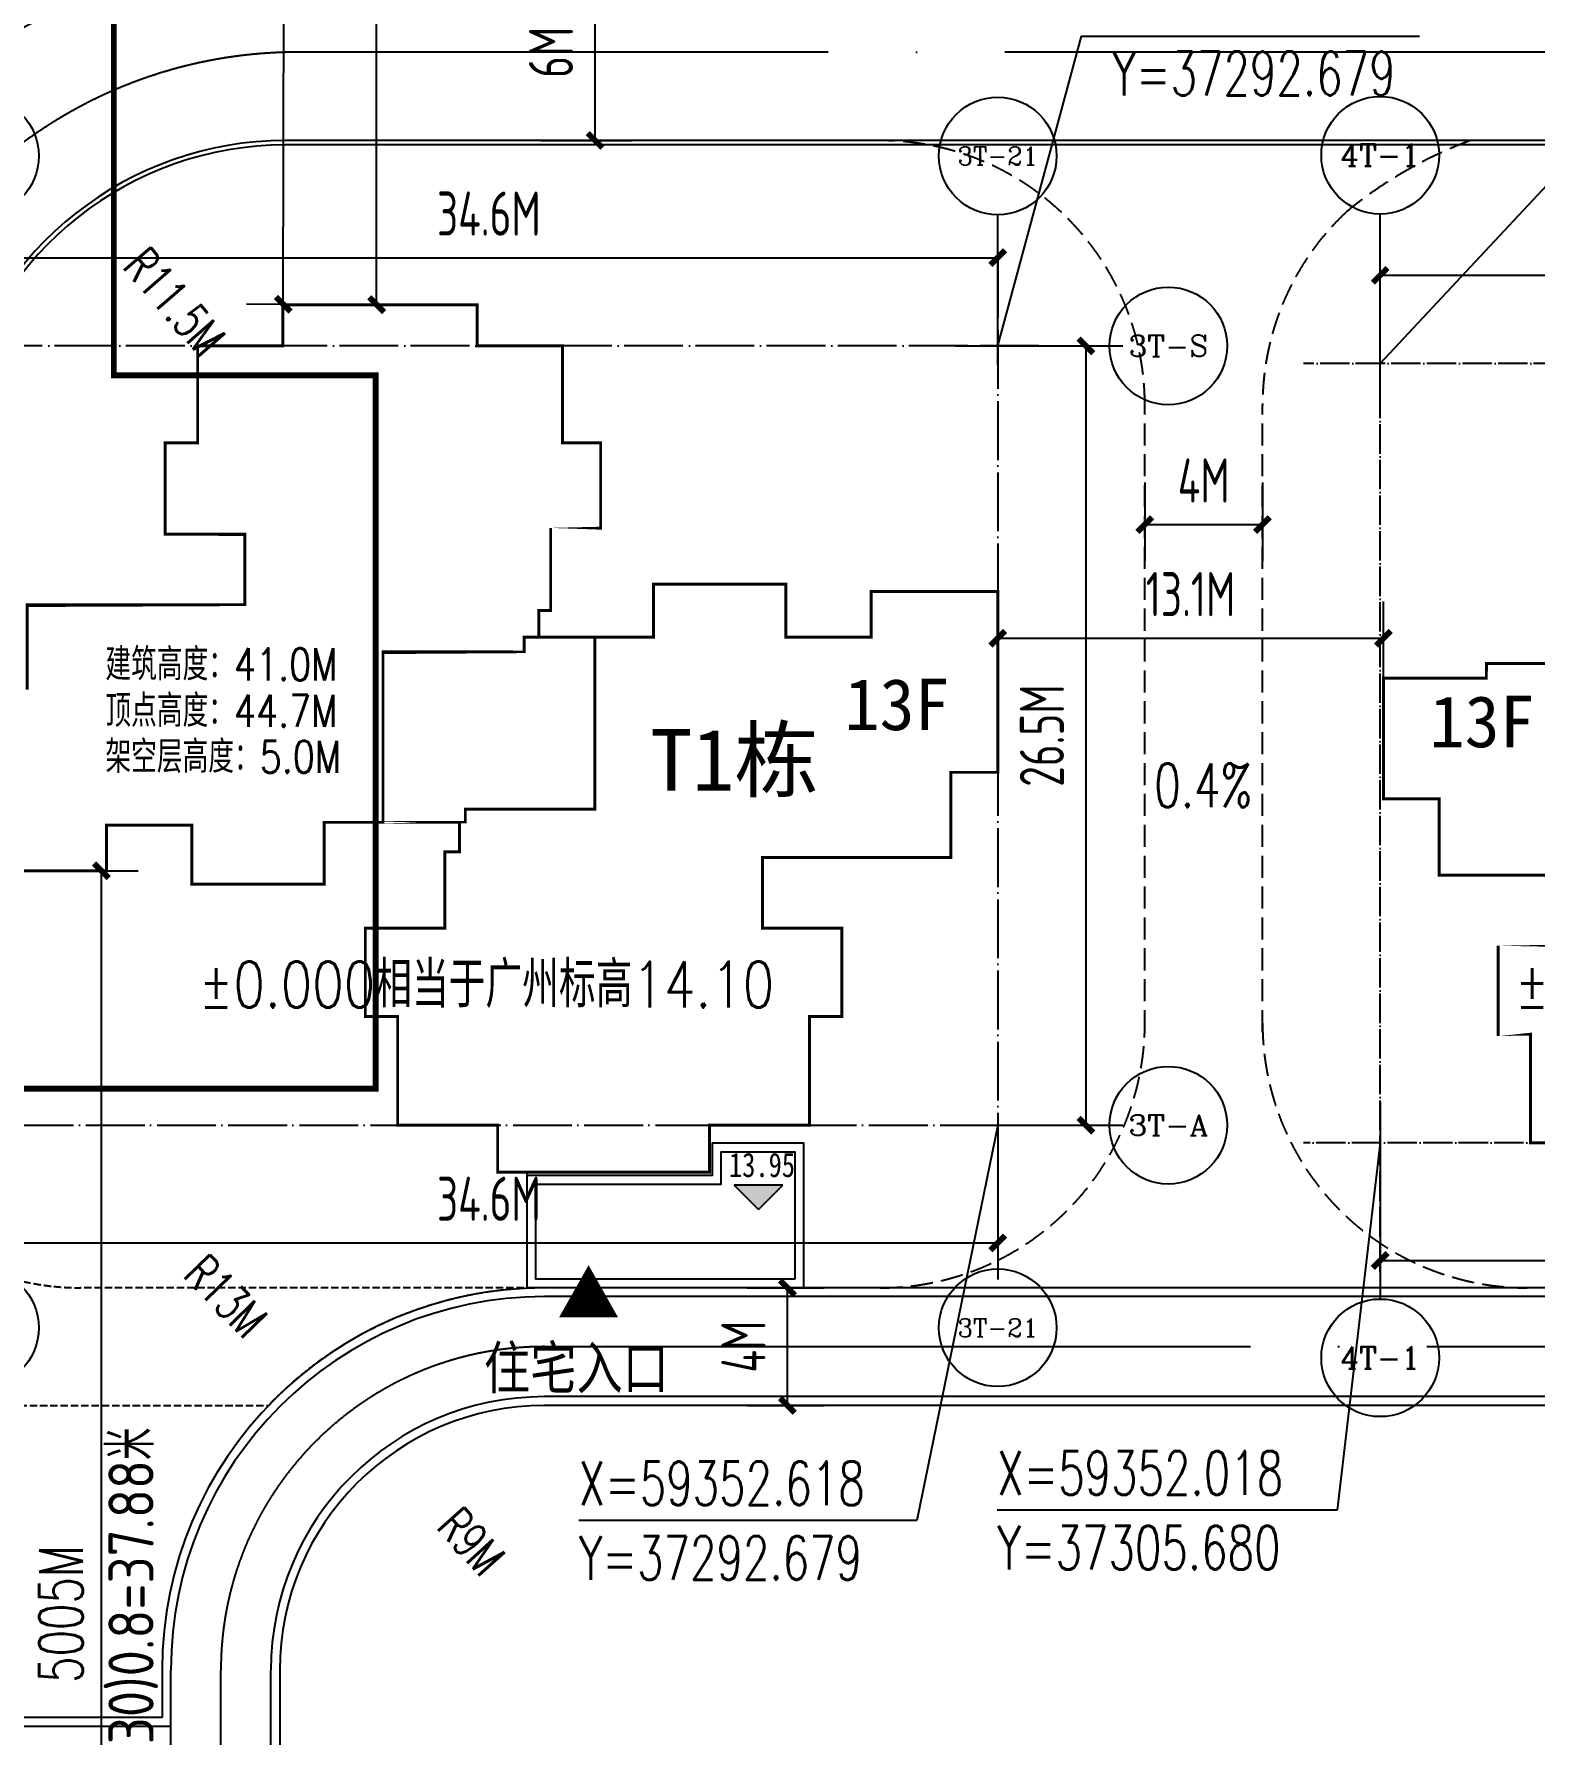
# Model space of a CAD drawing. Extents: x 37173252 to 74842692, y 59158332 to 118813339.
# Drawn here: x 37259917 to 37310942, y 59331882 to 59389724 of the extents above; entities that cross this region are included whole.
import ezdxf
from ezdxf.enums import TextEntityAlignment as Align

# ---------------------------------------------------------------- set-up
doc = ezdxf.new("R2010")
doc.units = 0
doc.header["$LTSCALE"] = 1000
doc.header["$MEASUREMENT"] = 0
for name, pattern in [('ACAD_ISO04W100', [30, 24, -3, 0, -3]), ('DASH', [0.35, 0.25, -0.1]), ('DOTE', [2.4200000000000004, 2, -0.2, 0.02, -0.2])]:
    doc.linetypes.add(name, pattern=pattern)
for name, color, linetype in [('-1-500室外标高', 4, 'Continuous'), ('@YL', 2, 'Continuous'), ('Axis', 6, 'Continuous'), ('AXIS_TEXT', 7, 'Continuous'), ('DIM_COOR', 3, 'Continuous'), ('DIM_SYMB', 3, 'Continuous'), ('DL_道路中线_支路网_', 4, 'ACAD_ISO04W100'), ('DL_道路红线_支路网_', 1, 'Continuous'), ('DOTE', 16, 'Continuous'), ('PUB_DIM', 3, 'Continuous'), ('PUB_TEXT', 7, 'Continuous'), ('RMJM - P1 - P - 120-1$0$文字说明', 7, 'Continuous'), ('SHAPE', 161, 'Continuous'), ('入口', 4, 'Continuous'), ('地下轮廓', 5, 'Continuous'), ('屋顶轮廓', 36, 'Continuous'), ('建筑间距退缩', 5, 'Continuous'), ('扑救面', 2, 'Continuous'), ('竖向标高', 1, 'Continuous')]:
    doc.layers.add(name, color=color, linetype=linetype)
doc.styles.add('_DIMFONT', font='gbenor.shx', dxfattribs={"bigfont": 'gbcbig.shx'})
doc.styles.add('_TCH_AXIS', font='COMPLEX', dxfattribs={"bigfont": 'GBCBIG'})
doc.styles.add('_TCH_DIM', font='SIMPLEX', dxfattribs={"bigfont": 'GBCBIG'})
doc.styles.add('_TCH_DIM_T3', font='SIMPLEX', dxfattribs={"width": 0.7058823529411765, "bigfont": 'GBCBIG'})
doc.styles.add('CHINESE', font='', dxfattribs={"width": 0.8})
doc.styles.add('DIM_FONT', font='superos.shx', dxfattribs={"width": 0.8, "bigfont": 'haiwenzw.shx'})
doc.styles.add('DIMST', font='', dxfattribs={"width": 0.8})
doc.styles.add('RMJM - P1 - P - 120-1$0$RMJM_TEXT', font='arial.ttf', dxfattribs={"height": 2.5})
doc.styles.add('text_zheng', font='simplex.shx', dxfattribs={"width": 0.8, "bigfont": 'hztxt.shx'})
doc.styles.get('CHINESE').set_extended_font_data('NSimSun')
doc.styles.get('DIMST').set_extended_font_data('SimSun')
doc.dimstyles.new('_TCH_ARCH&&500', dxfattribs={"dimtxt": 1487.5, "dimasz": 500, "dimexe": 1250, "dimexo": 1500, "dimgap": 631.2500000000001, "dimtad": 1, "dimdec": 0, "dimzin": 0, "dimdsep": 46, "dimtxsty": '_TCH_DIM_T3', "dimblk": 'ARCHTICK', "dimcen": 0.09, "dimclrt": 7, "dimazin": 2, "dimtfac": 1, "dimtdec": 0, "dimtix": 1, "dimtmove": 2, "dimatfit": 3, "dimfxl": 0, "dimtolj": 1, "dimtzin": 0, "dimarcsym": 0})
doc.dimstyles.new('DIMN500', dxfattribs={"dimscale": 5, "dimtxt": 300, "dimasz": 100, "dimexe": 250, "dimexo": 300, "dimgap": 150, "dimtad": 1, "dimdec": 0, "dimzin": 0, "dimdsep": 46, "dimtxsty": 'DIM_FONT', "dimblk": 'ARCHTICK', "dimcen": 0.09, "dimclrt": 7, "dimazin": 2, "dimtfac": 1, "dimtdec": 0, "dimtix": 1, "dimtmove": 2, "dimatfit": 3, "dimldrblk": 'ARCHTICK', "dimfxl": 0, "dimtolj": 1, "dimtzin": 0, "dimarcsym": 0})

# ---------------------------------------------------------------- blocks, each defined once
blk = doc.blocks.new('_ArchTick')
at = {"color": 0, "linetype": 'ByBlock', "const_width": 0.4}
blk.add_lwpolyline([(-0.5, -0.5), (0.5, 0.5)], dxfattribs=at)
blk = doc.blocks.new('*D164')
at = {"layer": 'Defpoints', "color": 0}
for p in [(72463.57731631811, 53273.24799899857), (37863.69792222226, 48121.6360133393), (72463.57731631811, 48121.6360133393)]:
    blk.add_point(p, dxfattribs=at)
at = {"layer": 'PUB_DIM', "color": 0, "lineweight": -2}
for p, q in [((37863.69792222226, 49621.6360133393), (37863.69792222226, 54523.24799899857)), ((72463.57731631811, 49621.6360133393), (72463.57731631811, 54523.24799899857)), ((37863.69792222226, 53273.24799899857), (72463.57731631811, 53273.24799899857))]:
    blk.add_line(p, q, dxfattribs=at)
at = {"layer": 'PUB_DIM', "color": 0, "lineweight": -2, "xscale": 500, "yscale": 500, "zscale": 500, "rotation": 180}
blk.add_blockref('_ArchTick', (37863.69792222226, 53273.24799899857), dxfattribs=at)
at = {"layer": 'PUB_DIM', "color": 0, "lineweight": -2, "xscale": 500, "yscale": 500, "zscale": 500}
blk.add_blockref('_ArchTick', (72463.57731631811, 53273.24799899857), dxfattribs=at)
at = {"layer": 'PUB_DIM', "color": 7, "insert": (55163.63761927019, 54773.24799899857), "char_height": 1500, "attachment_point": 5, "style": 'DIM_FONT'}
blk.add_mtext('\\A1;34.6M', dxfattribs=at)
blk = doc.blocks.new('*D165')
at = {"layer": 'Defpoints', "color": 0}
for p in [(37863.69792222233, 24421.99243516286), (72463.5773163182, 24421.99243516286), (72463.5773163182, 19773.24799899858)]:
    blk.add_point(p, dxfattribs=at)
at = {"layer": 'PUB_DIM', "color": 0, "lineweight": -2}
for p, q in [((37863.69792222233, 22921.99243516286), (37863.69792222233, 18523.24799899858)), ((72463.5773163182, 22921.99243516286), (72463.5773163182, 18523.24799899858)), ((37863.69792222233, 19773.24799899858), (72463.5773163182, 19773.24799899858))]:
    blk.add_line(p, q, dxfattribs=at)
at = {"layer": 'PUB_DIM', "color": 0, "lineweight": -2, "xscale": 500, "yscale": 500, "zscale": 500, "rotation": 180}
blk.add_blockref('_ArchTick', (37863.69792222233, 19773.24799899858), dxfattribs=at)
at = {"layer": 'PUB_DIM', "color": 0, "lineweight": -2, "xscale": 500, "yscale": 500, "zscale": 500}
blk.add_blockref('_ArchTick', (72463.5773163182, 19773.24799899858), dxfattribs=at)
at = {"layer": 'PUB_DIM', "color": 7, "insert": (55163.63761927027, 21273.24799899858), "char_height": 1500, "attachment_point": 5, "style": 'DIM_FONT'}
blk.add_mtext('\\A1;34.6M', dxfattribs=at)
blk = doc.blocks.new('*D166')
at = {"layer": 'Defpoints', "color": 0}
for p in [(34863.69792222232, 50273.24799899862), (39891.8405842708, 50273.24799899862), (39891.8405842708, 23773.24799899862)]:
    blk.add_point(p, dxfattribs=at)
at = {"layer": 'PUB_DIM', "color": 0, "lineweight": -2}
for p, q in [((38391.8405842708, 50273.24799899862), (33613.69792222232, 50273.24799899862)), ((34863.69792222232, 23773.24799899862), (34863.69792222232, 50273.24799899862)), ((38391.8405842708, 23773.24799899862), (33613.69792222232, 23773.24799899862))]:
    blk.add_line(p, q, dxfattribs=at)
at = {"layer": 'PUB_DIM', "color": 0, "lineweight": -2, "xscale": 500, "yscale": 500, "zscale": 500}
for p, rotation in [((34863.69792222232, 50273.24799899862), 90), ((34863.69792222232, 23773.24799899862), 270)]:
    blk.add_blockref('_ArchTick', p, dxfattribs=dict(at, rotation=rotation))
at = {"layer": 'PUB_DIM', "color": 7, "insert": (33363.69792222231, 37023.24799899862), "char_height": 1500, "attachment_point": 5, "rotation": 90, "style": 'DIM_FONT'}
blk.add_mtext('\\A1;26.5M', dxfattribs=at)
blk = doc.blocks.new('*D167')
at = {"layer": 'Defpoints', "color": 0}
for p in [(69529.38577179759, 50273.2479989985), (75463.69792203605, 50273.2479989985), (69529.38577179759, 23773.2479989985)]:
    blk.add_point(p, dxfattribs=at)
at = {"layer": 'PUB_DIM', "color": 0, "lineweight": -2}
for p, q in [((71029.38577179759, 50273.2479989985), (76713.69792203605, 50273.2479989985)), ((75463.69792203604, 23773.24799899849), (75463.69792203605, 50273.2479989985)), ((71029.38577179759, 23773.2479989985), (76713.69792203604, 23773.24799899849))]:
    blk.add_line(p, q, dxfattribs=at)
at = {"layer": 'PUB_DIM', "color": 0, "lineweight": -2, "xscale": 500, "yscale": 500, "zscale": 500}
for p, rotation in [((75463.69792203605, 50273.2479989985), 90), ((75463.69792203604, 23773.24799899849), 270)]:
    blk.add_blockref('_ArchTick', p, dxfattribs=dict(at, rotation=rotation))
at = {"layer": 'PUB_DIM', "color": 7, "insert": (73963.69792203604, 37023.24799899851), "char_height": 1500, "attachment_point": 5, "rotation": 90, "style": 'DIM_FONT'}
blk.add_mtext('\\A1;26.5M', dxfattribs=at)
blk = doc.blocks.new('*D168')
at = {"layer": 'Defpoints', "color": 0}
for p in [(109475.5444459055, 26741.94624663537), (173585.7575145492, 26742.10581200678), (173585.7746536192, 19855.96616823811)]:
    blk.add_point(p, dxfattribs=at)
at = {"layer": 'PUB_DIM', "color": 0, "lineweight": -2}
for p, q in [((109475.5481792897, 25241.94624664002), (109475.564696129, 18605.80660287057)), ((173585.7612479335, 25242.10581201143), (173585.7777647728, 18605.96616824198)), ((109475.5615849755, 19855.8066028667), (173585.7746536192, 19855.96616823811))]:
    blk.add_line(p, q, dxfattribs=at)
at = {"layer": 'PUB_DIM', "color": 0, "lineweight": -2, "xscale": 500, "yscale": 500, "zscale": 500}
for p, rotation in [((109475.5615849755, 19855.8066028667), 180.0001426047723), ((173585.7746536192, 19855.96616823811), 0.0001426047723220406)]:
    blk.add_blockref('_ArchTick', p, dxfattribs=dict(at, rotation=rotation))
at = {"layer": 'PUB_DIM', "color": 7, "insert": (141530.6643859131, 21355.88638554776), "char_height": 1500, "attachment_point": 5, "rotation": 0.0001426047723220406, "style": 'DIM_FONT'}
blk.add_mtext('\\A1;64.1M', dxfattribs=at)
blk = doc.blocks.new('*D169')
at = {"layer": 'Defpoints', "color": 0}
for p in [(173585.6067557804, 53355.97943310195), (109475.4586825192, 47543.83049745772), (173585.6212213733, 47543.99006270337)]:
    blk.add_point(p, dxfattribs=at)
at = {"layer": 'PUB_DIM', "color": 0, "lineweight": -2}
for p, q in [((109475.454949135, 49043.83049745308), (109475.4411057728, 54605.81986785243)), ((173585.6174879891, 49043.99006269873), (173585.6036446269, 54605.97943309808)), ((109475.4442169263, 53355.81986785631), (173585.6067557804, 53355.97943310195))]:
    blk.add_line(p, q, dxfattribs=at)
at = {"layer": 'PUB_DIM', "color": 0, "lineweight": -2, "xscale": 500, "yscale": 500, "zscale": 500}
for p, rotation in [((109475.4442169263, 53355.81986785631), 180.0001426047723), ((173585.6067557804, 53355.97943310195), 0.0001426047723220406)]:
    blk.add_blockref('_ArchTick', p, dxfattribs=dict(at, rotation=rotation))
at = {"layer": 'PUB_DIM', "color": 7, "insert": (141530.5217529691, 54855.89965047449), "char_height": 1500, "attachment_point": 5, "rotation": 0.0001426047723220406, "style": 'DIM_FONT'}
blk.add_mtext('\\A1;64.1M', dxfattribs=at)
blk = doc.blocks.new('*D170')
at = {"layer": 'Defpoints', "color": 0}
for p in [(172022.0589720851, 50355.95575243531), (178585.7025939317, 50355.95575243531), (172022.0589720851, 23855.95575234219)]:
    blk.add_point(p, dxfattribs=at)
at = {"layer": 'PUB_DIM', "color": 0, "lineweight": -2}
for p, q in [((173522.0589720851, 50355.95575243531), (179835.7025939317, 50355.95575243531)), ((178585.7025939317, 23855.95575234218), (178585.7025939317, 50355.95575243531)), ((173522.0589720851, 23855.95575234218), (179835.7025939317, 23855.95575234218))]:
    blk.add_line(p, q, dxfattribs=at)
at = {"layer": 'PUB_DIM', "color": 0, "lineweight": -2, "xscale": 500, "yscale": 500, "zscale": 500}
for p, rotation in [((178585.7025939317, 50355.95575243531), 90), ((178585.7025939317, 23855.95575234218), 270)]:
    blk.add_blockref('_ArchTick', p, dxfattribs=dict(at, rotation=rotation))
at = {"layer": 'PUB_DIM', "color": 7, "insert": (177085.7025939317, 37105.95575238878), "char_height": 1500, "attachment_point": 5, "rotation": 90, "style": 'DIM_FONT'}
blk.add_mtext('\\A1;26.5M', dxfattribs=at)
blk = doc.blocks.new('T1lkx')
at = {"layer": 'SHAPE', "const_width": 100}
for points in [[(57663.69792203652, 108001.8171547665), (57663.69792203652, 104701.8171547666), (58963.69792203605, 104701.8171547667), (58963.69792203612, 101801.8171547667), (57263.69792166568, 101801.8171544098), (57263.69792147726, 99001.81715469783), (56863.69792166358, 99001.81715469771), (56863.69792166358, 98101.81715448677), (60763.69792184985, 98101.81715448677), (60763.69792184985, 99901.81713972393), (65263.69792240864, 99901.8171397239), (65263.69792240858, 98101.81714000388), (68163.70733287372, 98101.68058851325), (68163.70733287372, 99651.73246848745), (72463.78031949699, 99651.73246848745), (72463.78031949699, 93501.73246848745), (70863.69792259485, 93501.81713963077), (70863.69792979777, 90601.8171397239), (64463.69792203611, 90601.81753623647), (64463.69792203611, 88201.81715471762), (67163.69792222237, 88201.81715471762), (67163.69792222236, 85401.81715467329), (67163.69792222236, 85201.81715467329), (66063.69792166399, 85201.81715467332), (66063.69805874868, 81501.81715476654), (62663.69790992892, 81501.81715476605), (62663.69790992893, 79901.81715467291), (55463.69792203611, 79901.81715467291), (55463.69792203611, 81501.81715476605), (52063.69792166358, 81501.81715476605), (52063.69792166358, 84701.81715471762), (52063.69792166358, 85201.81715471762), (50963.69792203605, 85201.81715471765), (50963.69792203611, 88201.8179177062), (53663.69792222383, 88201.8179177062), (53663.69792222383, 90801.81753623647), (54163.69792166358, 90801.81715481145), (54163.69792166358, 91801.81715462518), (49563.69792240864, 91801.81715737445), (49563.69792240864, 89701.81715728132), (45063.69792184985, 89701.81715728132), (45063.69792184985, 91701.81715728108), (42163.69792203652, 91701.81715728108), (42163.69792203605, 90151.81753623647), (37863.69792203605, 90151.81753623647), (37863.69792222278, 96301.81734550161), (39463.69792184985, 96301.81715737421), (39463.69792203605, 99201.81715476651), (46863.69792211807, 99201.81715848016), (46863.69792119421, 101601.8171559668), (44163.37670738369, 101601.7978784767), (44163.37670738369, 104701.8171547666), (45263.74258598438, 104701.8250102367), (45263.71902746634, 108001.8171547666), (48163.69792203652, 108001.8171548286), (48163.69792203652, 109401.8171546736), (54763.69792166358, 109401.8171546736), (54763.69792166352, 108001.8171547667)], [(58763.69791868707, 98101.73475781963), (56363.69792203564, 98101.73475781963), (56363.69792240817, 97601.81715471832), (51563.69792240817, 97601.81715114145), (51563.69792184938, 91801.81715462518), (54363.69792259444, 91801.8171545225), (54363.69792283539, 92251.81715583768), (58763.69790501983, 92251.81715583768)]]:
    blk.add_lwpolyline(points, close=True, dxfattribs=at)
blk = doc.blocks.new('T2T3lkx')
at = {"layer": 'SHAPE', "const_width": 100}
for points in [[(126182.7408418109, 109634.1154297306), (123282.805865579, 109634.1082120165), (123282.805865579, 106334.1154297306), (121982.7408418109, 106334.1154297306), (121982.7405787456, 103434.1154297306), (124182.8017765404, 103434.4895577106), (124182.7408418109, 100334.1154297306), (121982.7408418109, 100334.1154297306), (121982.7408416246, 98934.11542973062), (120282.6549417264, 98934.11542973062), (120282.6516942655, 101834.115429969), (116082.8057474546, 101834.115429969), (116082.7404603411, 99434.11542693665), (113182.810671172, 99434.11543677817), (113182.7408410658, 98934.11542973062), (109682.6550111224, 98934.03037158842), (109682.7692264919, 94834.0303619816), (111582.7408412521, 94834.11543166847), (111582.740841252, 92234.29128712555), (116282.7408414383, 92234.11542958906), (116282.7408414383, 89834.11542968592), (113582.7408412521, 89834.11619267007), (113582.7408414383, 86834.11542964121), (114682.8018221323, 86834.11816760845), (114682.8110307171, 83134.29128722241), (118082.7408533593, 83134.11542968592), (118082.7408533593, 81534.11542964121), (125282.7408293311, 81534.11542964121), (125282.7408293311, 83134.11542968592), (128682.8127513196, 83134.29128722241), (128682.7408418109, 86834.11542964121), (129782.7408412521, 86834.11542964121), (129782.8089079968, 89834.11542968592), (127082.7408412521, 89834.11542968592), (127082.7408412521, 92434.11581120035), (126782.7408418332, 92434.11581120035), (126782.7408418332, 93384.11542958906), (129382.7408410658, 93384.11542963772), (129382.7408410658, 94234.11542958906), (131082.7408414383, 94234.11542958906), (131082.9019094623, 91234.11542968592), (135282.7408416246, 91234.11542968592), (135282.8259095599, 93634.11543224892), (138182.9284686766, 93634.11543792626), (138182.9284686766, 94134.11543792626), (141682.9084543811, 94134.12414910627), (141682.6554851656, 98234.11543195834), (139782.7408416246, 98234.11543195834), (139782.6554851656, 100834.1154296859), (134782.6555011698, 100834.3999512151), (134782.7408414383, 102334.1154296495), (136982.7412232806, 102334.1154296495), (136982.7412232806, 105234.1154296412), (135682.7408418109, 105234.1154296412), (135682.7408416246, 108534.1154296859), (132782.7408414383, 108534.1154297381), (132782.7408414383, 109934.1154295444), (129582.7408412521, 109934.1154295444), (129582.7408412521, 111034.1154296412), (126182.7408418109, 111034.1154296412)], [(157292.9989095125, 109634.1154297306), (160192.9338857443, 109634.1082120165), (160192.9338857443, 106334.1154297306), (161492.9989095125, 106334.1154297306), (161492.9991725779, 103434.1154297306), (159292.9379747829, 103434.4895577106), (159292.9989095125, 100334.1154297306), (161492.9989095125, 100334.1154297306), (161492.9989096988, 98934.11542973062), (163193.0848095969, 98934.11542973062), (163193.0880570579, 101834.115429969), (167392.9340038688, 101834.115429969), (167392.9277816316, 99334.14353556553), (170292.9290807677, 99334.13631768624), (170292.9290807677, 99334.13631768624), (173792.9705248314, 99333.96047819383), (173792.9705248314, 94834.0303619816), (171892.9989100713, 94834.11543166847), (171892.9989100713, 92234.29128712555), (167192.9989098851, 92234.11542958906), (167192.9989098851, 89834.11542968592), (169892.9989100713, 89834.11619267007), (169892.9989098851, 86834.11542964121), (168792.937929191, 86834.11816760845), (168792.9287206063, 83134.29128722241), (165392.9988979641, 83134.11542968592), (165392.9988979641, 81534.11542964121), (158192.9989219923, 81534.11542964121), (158192.9989219923, 83134.11542968592), (154792.9270000038, 83134.29128722241), (154792.9989095125, 86834.11542964121), (153692.9989100713, 86834.11542964121), (153692.9308433265, 89834.11542968592), (156392.9989100713, 89834.11542968592), (156392.9989100713, 92434.11581120035), (156692.9989094902, 92434.11581120035), (156692.9989094902, 93384.11542958906), (154092.9989102576, 93384.11542963772), (154092.9989102576, 94234.11542958906), (152392.9989098851, 94234.11542958906), (152392.8378418612, 91234.11542968592), (148192.9989096988, 91234.11542968592), (148192.9103059365, 93733.87081959238), (145292.8112826468, 93733.87082252814), (145292.8112826468, 93733.87082252814), (141792.8312969422, 93733.87082252814), (141793.0842661578, 98234.11543195834), (143692.9989096988, 98234.11543195834), (143693.0842661578, 100834.1154296859), (148693.0842501535, 100834.3999512151), (148692.9989098851, 102334.1154296495), (146492.9985280428, 102334.1154296495), (146492.9985280428, 105234.1154296412), (147792.9989095125, 105234.1154296412), (147792.9989096988, 108534.1154296859), (150692.9989098851, 108534.1154297381), (150692.9989098851, 109934.1154295444), (153892.9989100713, 109934.1154295444), (153892.9989100713, 111034.1154296412), (157292.9989095125, 111034.1154296412)], [(129382.7408408721, 100334.1151661404), (126982.7408416246, 100334.1149614655), (126982.7408416246, 99834.11516614043), (124582.7407194351, 99834.1153947466), (124582.7406622817, 99234.11554747605), (121982.7407190625, 99234.11554747605), (121982.7407190625, 93385.35603986465), (124782.7407194351, 93384.11516789132), (124782.7407194351, 93884.11516620003), (129382.7408410658, 93884.11516620003)], [(154092.9987878494, 100334.1151661404), (156492.9987870968, 100334.1149614655), (156492.9987870968, 99834.11516614043), (158892.9989092864, 99834.1153947466), (158892.9989664398, 99234.11554747605), (161492.9989096589, 99234.11554747605), (161492.9989096589, 93385.35603986465), (158692.9989092864, 93384.11516789132), (158692.9989092864, 93884.11516620003), (154092.9987876556, 93884.11516620003)]]:
    blk.add_lwpolyline(points, close=True, dxfattribs=at)
for points in [[(168792.9287207829, 83134.36227715283), (174665.9193848195, 83133.1630319751), (175282.9432061429, 91874.84604151506), (175282.9432061429, 109634.2826484959), (157292.9989095125, 109634.2932025522)], [(168792.9294680765, 83434.61002484051), (173085.6453705401, 83434.61002484051), (173682.8590000957, 91929.75149969361), (173686.4130141361, 109334.6096031846), (160192.9338857443, 109334.6096031846)]]:
    blk.add_lwpolyline(points, dxfattribs=at)
blk = doc.blocks.new('*D127')
at = {"layer": 'Defpoints', "color": 0}
for p in [(37305789.49976432, 59369177.2056623), (37292679.58067096, 59364618.14344328), (37305789.62675779, 59364618.50865517)]:
    blk.add_point(p, dxfattribs=at)
at = {"layer": 'PUB_DIM', "color": 0, "lineweight": -2}
for p, q in [((37292679.53888485, 59366118.1434427), (37292679.41885573, 59370426.84044992)), ((37305789.58497168, 59366118.50865459), (37305789.46494256, 59370427.20566181)), ((37292679.45367748, 59369176.84045041), (37305789.49976432, 59369177.2056623))]:
    blk.add_line(p, q, dxfattribs=at)
at = {"layer": 'PUB_DIM', "color": 0, "lineweight": -2, "xscale": 500, "yscale": 500, "zscale": 500}
for p, rotation in [((37292679.45367748, 59369176.84045041), 180.0015961118468), ((37305789.49976432, 59369177.2056623), 0.001596111846762909)]:
    blk.add_blockref('_ArchTick', p, dxfattribs=dict(at, rotation=rotation))
at = {"layer": 'PUB_DIM', "color": 7, "insert": (37299234.43493479, 59370677.02305577), "char_height": 1500, "attachment_point": 5, "rotation": 0.0015961118467629088, "style": 'DIM_FONT'}
blk.add_mtext('\\A1;13.1M', dxfattribs=at)
blk = doc.blocks.new('*D130')
at = {"layer": 'Defpoints', "color": 0}
for p in [(37271563.72941379, 59408456.37099388), (37274979.49827312, 59408456.37099388), (37274979.49827312, 59380518.22812946)]:
    blk.add_point(p, dxfattribs=at)
at = {"layer": 'PUB_DIM', "color": 0, "lineweight": -2}
for p, q in [((37273479.49827312, 59408456.37099388), (37270313.72941379, 59408456.37099388)), ((37271563.72941379, 59380518.22812946), (37271563.72941379, 59408456.37099388)), ((37273479.49827312, 59380518.22812946), (37270313.72941379, 59380518.22812946))]:
    blk.add_line(p, q, dxfattribs=at)
at = {"layer": 'PUB_DIM', "color": 0, "lineweight": -2, "xscale": 500, "yscale": 500, "zscale": 500}
for p, rotation in [((37271563.72941379, 59408456.37099388), 90), ((37271563.72941379, 59380518.22812946), 270)]:
    blk.add_blockref('_ArchTick', p, dxfattribs=dict(at, rotation=rotation))
at = {"layer": 'PUB_DIM', "color": 7, "insert": (37270063.72941378, 59394487.29956168), "char_height": 1500, "attachment_point": 5, "rotation": 90, "style": 'DIM_FONT'}
blk.add_mtext('\\A1;27.9M', dxfattribs=at)
blk = doc.blocks.new('*D160')
at = {"layer": 'Defpoints', "color": 0}
for p in [(37297679.77748501, 59375972.62675904), (37301679.54863439, 59375972.60151792), (37301679.53014489, 59373042.70938703)]:
    blk.add_point(p, dxfattribs=at)
at = {"layer": 'PUB_DIM', "color": 0, "lineweight": -2}
for p, q in [((37297679.76801905, 59374472.62675907), (37297679.75110722, 59371792.73462817)), ((37301679.53916842, 59374472.60151795), (37301679.52225659, 59371792.70938705)), ((37297679.75899552, 59373042.73462815), (37301679.53014489, 59373042.70938703))]:
    blk.add_line(p, q, dxfattribs=at)
at = {"layer": 'PUB_DIM', "color": 0, "lineweight": -2, "xscale": 500, "yscale": 500, "zscale": 500}
for p, rotation in [((37297679.75899552, 59373042.73462815), 179.9996384268782), ((37301679.53014489, 59373042.70938703), 359.9996384268783)]:
    blk.add_blockref('_ArchTick', p, dxfattribs=dict(at, rotation=rotation))
at = {"layer": 'PUB_DIM', "color": 7, "insert": (37299679.65403616, 59374542.72200756), "char_height": 1500, "attachment_point": 5, "rotation": 359.9996384268783, "style": 'DIM_FONT'}
blk.add_mtext('\\A1;4M', dxfattribs=at)
blk = doc.blocks.new('*D161')
at = {"layer": 'Defpoints', "color": 0}
for p in [(37275644.57186643, 59392101.95853534), (37278989.16366176, 59392101.95853534), (37275644.57186643, 59386101.80795921)]:
    blk.add_point(p, dxfattribs=at)
at = {"layer": 'PUB_DIM', "color": 0, "lineweight": -2}
for p, q in [((37277144.57186643, 59392101.95853534), (37280239.16366176, 59392101.95853534)), ((37278989.16366176, 59386101.80795921), (37278989.16366176, 59392101.95853534)), ((37277144.57186643, 59386101.80795921), (37280239.16366176, 59386101.80795921))]:
    blk.add_line(p, q, dxfattribs=at)
at = {"layer": 'PUB_DIM', "color": 0, "lineweight": -2, "xscale": 500, "yscale": 500, "zscale": 500}
for p, rotation in [((37278989.16366176, 59392101.95853534), 90), ((37278989.16366176, 59386101.80795921), 270)]:
    blk.add_blockref('_ArchTick', p, dxfattribs=dict(at, rotation=rotation))
at = {"layer": 'PUB_DIM', "color": 7, "insert": (37277489.16366174, 59389101.88324729), "char_height": 1500, "attachment_point": 5, "rotation": 90, "style": 'DIM_FONT'}
blk.add_mtext('\\A1;6M', dxfattribs=at)
blk = doc.blocks.new('*D163')
at = {"layer": 'Defpoints', "color": 0}
for p in [(37282664.93050199, 59347087.4938293), (37285530.65916879, 59347087.4938293), (37282664.93050199, 59343087.4938293)]:
    blk.add_point(p, dxfattribs=at)
at = {"layer": 'PUB_DIM', "color": 0, "lineweight": -2}
for p, q in [((37284164.93050199, 59347087.4938293), (37286780.65916879, 59347087.4938293)), ((37285530.65916879, 59343087.4938293), (37285530.65916879, 59347087.4938293)), ((37284164.93050199, 59343087.4938293), (37286780.65916879, 59343087.4938293))]:
    blk.add_line(p, q, dxfattribs=at)
at = {"layer": 'PUB_DIM', "color": 0, "lineweight": -2, "xscale": 500, "yscale": 500, "zscale": 500}
for p, rotation in [((37285530.65916879, 59347087.4938293), 90), ((37285530.65916879, 59343087.4938293), 270)]:
    blk.add_blockref('_ArchTick', p, dxfattribs=dict(at, rotation=rotation))
at = {"layer": 'PUB_DIM', "color": 7, "insert": (37284030.65916877, 59345087.49382931), "char_height": 1500, "attachment_point": 5, "rotation": 90, "style": 'DIM_FONT'}
blk.add_mtext('\\A1;4M', dxfattribs=at)
blk = doc.blocks.new('gdzh')
at = {"layer": 'PUB_TEXT', "style": 'text_zheng', "width": 0.8}
for s, p in [('建筑高度：41.0M', (37262342.91724998, 59367741.58838728)), ('顶点高度：44.7M', (37262342.91724998, 59366162.16232973)), ('架空层高度：5.0M', (37262342.91724998, 59364599.57123986))]:
    blk.add_text(s, height=1093.0626, dxfattribs=at).set_placement(p)
blk = doc.blocks.new('*D265')
at = {"layer": 'Defpoints', "color": 0}
for p in [(37268520.60118601, 59439071.91280508), (37275108.96902912, 59439057.34133451), (37274979.49827312, 59380518.22812945)]:
    blk.add_point(p, dxfattribs=at)
at = {"layer": 'PUB_DIM', "color": 0, "lineweight": -2}
for p, q in [((37273608.97269781, 59439060.65887125), (37267270.60424326, 59439074.67741903)), ((37268391.13043001, 59380532.79960003), (37268520.60118601, 59439071.91280508)), ((37273479.50194181, 59380521.5456662), (37267141.13348725, 59380535.56421398))]:
    blk.add_line(p, q, dxfattribs=at)
at = {"layer": 'PUB_DIM', "color": 0, "lineweight": -2, "xscale": 500, "yscale": 500, "zscale": 500}
for p, rotation in [((37268520.60118601, 59439071.91280508), 89.87327932747735), ((37268391.13043001, 59380532.79960003), 269.8732793274773)]:
    blk.add_blockref('_ArchTick', p, dxfattribs=dict(at, rotation=rotation))
at = {"layer": 'PUB_DIM', "color": 7, "insert": (37267080.86917097, 59409805.39727791), "char_height": 1487.5, "attachment_point": 5, "rotation": 89.87327932747735, "style": '_TCH_DIM_T3'}
blk.add_mtext('\\A1;58.5M', dxfattribs=at)
blk = doc.blocks.new('*D267')
at = {"layer": 'Defpoints', "color": 0}
for p in [(37256841.967224, 59361268.22851102), (37262206.52753943, 59361268.22851102), (37256841.967224, 59310718.31346433)]:
    blk.add_point(p, dxfattribs=at)
at = {"layer": 'PUB_DIM', "color": 0, "lineweight": -2}
for p, q in [((37258341.967224, 59361268.22851102), (37263456.52753943, 59361268.22851102)), ((37262206.52753943, 59310718.31346433), (37262206.52753943, 59361268.22851102)), ((37258341.967224, 59310718.31346433), (37263456.52753943, 59310718.31346433))]:
    blk.add_line(p, q, dxfattribs=at)
at = {"layer": 'PUB_DIM', "color": 0, "lineweight": -2, "xscale": 500, "yscale": 500, "zscale": 500}
for p, rotation in [((37262206.52753943, 59361268.22851102), 90), ((37262206.52753943, 59310718.31346433), 270)]:
    blk.add_blockref('_ArchTick', p, dxfattribs=dict(at, rotation=rotation))
at = {"layer": 'PUB_DIM', "color": 7, "insert": (37260831.52753942, 59335993.27098768), "char_height": 1487.5, "attachment_point": 5, "rotation": 90, "style": '_TCH_DIM_T3'}
blk.add_mtext('\\A1;5005M', dxfattribs=at)
blk = doc.blocks.new('T1dwzx')
at = {"layer": 'Axis'}
for p, q in [((36624.73991176869, 50273.24799899862), (34224.73991176869, 50273.24799899862)), ((36624.73991176859, 23773.24799899862), (34224.73991176859, 23773.24799899862))]:
    blk.add_line(p, q, dxfattribs=at)
at = {"layer": 'DOTE', "linetype": 'DOTE'}
for p, q in [((37863.69792222232, 53229.67258781905), (37863.69792222232, 20241.58578515775)), ((72463.69792203605, 53229.67258781905), (72463.69792203605, 20241.58578515775)), ((73862.57534792833, 50273.2479989985), (36624.73991176859, 50273.24799899862)), ((36624.73991176859, 23773.24799899862), (73861.55275222845, 23773.2479989985))]:
    blk.add_line(p, q, dxfattribs=at)
at = {"layer": 'PUB_DIM'}
for p, q in [((37863.69792222232, 53229.67258781905), (37863.69792222232, 54731.91857888291)), ((72463.57731631809, 53229.67258781904), (72463.57731631809, 54731.9185788829)), ((73861.55275222856, 50273.2479989985), (76261.55275222856, 50273.24799899849)), ((73861.55275222845, 23773.2479989985), (76261.55275222845, 23773.24799899849)), ((37863.69792222232, 20241.58578515775), (37863.69792222232, 19883.81587581179)), ((72463.57731631809, 19241.58578515774), (72463.57731631809, 18883.81587581179))]:
    blk.add_line(p, q, dxfattribs=at)
for centre in [(37863.69792222232, 56731.91857888291), (72463.57731631809, 56731.9185788829), (32224.73991176869, 50273.24799899863), (78261.55275222856, 50273.24799899849), (32224.73991176859, 23773.24799899863), (78261.55275222845, 23773.24799899849), (37863.69792222232, 16883.81587581179), (72463.57731631809, 16883.81587581179)]:
    blk.add_circle(centre, 2000, dxfattribs=at)
at = {"layer": 'AXIS_TEXT', "style": '_TCH_AXIS'}
for s, height, p, p2 in [('3T-1', 774.0863681609547, (36518.26209184733, 56344.87539480243), (39209.13375259731, 56344.87539480243)), ('3T-21', 616.7304400170017, (71097.9599134233, 56423.5533588744), (73829.19471921287, 56423.5533588744)), ('3T-S', 727.9257256540434, (30872.87784983975, 49909.28513617161), (33576.60197369762, 49909.28513617161)), ('3T-S', 727.9257256540434, (76909.69069029961, 49909.28513617146), (79613.4148141575, 49909.28513617146)), ('3T-A', 694.6551002506618, (30868.50852556491, 23425.9204488733), (33580.97129797226, 23425.9204488733)), ('3T-A', 694.6551002506618, (76905.32136602479, 23425.92044887316), (79617.78413843212, 23425.92044887316)), ('3T-1', 774.0863681609547, (36518.26209184733, 16496.77269173132), (39209.13375259731, 16496.77269173132)), ('3T-21', 616.7304400170017, (71097.9599134233, 16575.45065580329), (73829.19471921287, 16575.45065580329))]:
    blk.add_text(s, height=height, dxfattribs=at).set_placement(p, p2, align=Align.FIT)
at = {"layer": 'PUB_DIM'}
for p1, p2, distance, text, picture, middle in [((37863.69792222226, 48121.6360133393), (72463.57731631811, 48121.6360133393), 5151.61198565927, '34.6M', '*D164', (55163.63761927019, 54773.24799899857)), ((39891.8405842708, 23773.24799899862), (39891.8405842708, 50273.24799899862), 5028.142662048478, '26.5M', '*D166', (33363.69792222231, 37023.24799899862)), ((69529.38577179759, 23773.2479989985), (69529.38577179759, 50273.2479989985), -5934.31215023846, '26.5M', '*D167', (73963.69792203604, 37023.24799899851)), ((37863.69792222233, 24421.99243516286), (72463.5773163182, 24421.99243516286), -4648.744436164281, '34.6M', '*D165', (55163.63761927027, 21273.24799899858))]:
    dim = blk.add_aligned_dim(p1=p1, p2=p2, distance=distance, text=text, dimstyle='DIMN500', dxfattribs=at)
    dim.commit()
    dim.dimension.update_dxf_attribs({"geometry": picture, "text_midpoint": middle})
blk = doc.blocks.new('T2T3swzx')
at = {"layer": 'DOTE', "color": 16, "linetype": 'DOTE', "ltscale": 0.5}
for p, q in [((109475.5444459055, 19459.24433800951), (109475.4586150307, 53944.39370918646)), ((173585.6477559168, 19459.24461178854), (173585.7335867916, 53944.39398297295)), ((176192.0207147856, 50355.91566505656), (106869.1714870367, 50355.91539127752)), ((143391.9822898243, 23855.91539118066), (106869.2004106228, 23855.91539118066)), ((139669.209911998, 23855.9156649597), (176191.991791207, 23855.9156649597))]:
    blk.add_line(p, q, dxfattribs=at)
at = {"layer": 'PUB_DIM'}
for p, q in [((109475.4586150307, 53944.39370918646), (109475.4548916752, 55440.36440595004)), ((173585.6477555182, 53944.55327449832), (173585.6440321626, 55440.5239712619)), ((178192.0207147856, 50355.91566505656), (180592.0207147856, 50355.91566505656)), ((178192.0207147856, 23855.9156649597), (180592.0207147856, 23855.9156649597)), ((109475.5444459055, 20944.803161346), (109475.5504193202, 18544.80316135344)), ((173585.7335863929, 20944.96272665786), (173585.7395598077, 18544.96272666529))]:
    blk.add_line(p, q, dxfattribs=at)
for centre in [(109475.4476637704, 57440.36440593698), (173585.6368042578, 57440.52397124884), (182592.0207147856, 50355.91566505656), (182592.0207147856, 23855.9156649597), (109475.5553971658, 16544.80316135964), (173585.7445376533, 16544.96272667148)]:
    blk.add_circle(centre, 2000, dxfattribs=at)
at = {"layer": 'AXIS_TEXT', "style": '_TCH_AXIS'}
for s, height, p, p2 in [('4T-1', 754.9637914559186, (108127.2980361705, 57062.88251020903), (110823.5972913702, 57062.88251020903)), ('4T-44', 559.366157125685, (172213.8578951163, 57160.840892686), (174957.4157133994, 57160.840892686)), ('4T-P', 686.7921756227206, (181234.7885581978, 50012.5195772452), (183949.2528713733, 50012.5195772452)), ('4T-A', 679.0997501017326, (181233.8212145821, 23516.36578990883), (183950.220214989, 23516.36578990883)), ('4T-1', 754.9637914559186, (108127.405769566, 16167.32126563168), (110823.7050247657, 16167.32126563168)), ('4T-44', 559.366157125685, (172213.9656285118, 16265.27964810864), (174957.5234467949, 16265.27964810864))]:
    blk.add_text(s, height=height, dxfattribs=at).set_placement(p, p2, align=Align.FIT)
at = {"layer": 'PUB_DIM'}
for p1, p2, distance, text, picture, middle in [((109475.4586825192, 47543.83049745773), (173585.6212213733, 47543.99006270338), 5811.989370416575, '64.1M', '*D169', (141530.5217529691, 54855.89965047449)), ((172022.0589720851, 23855.95575234219), (172022.0589720851, 50355.95575243531), -6563.643621846597, '26.5M', '*D170', (177085.7025939317, 37105.95575238878)), ((109475.5444459055, 26741.94624663537), (173585.7575145492, 26742.10581200678), -6886.13964379, '64.1M', '*D168', (141530.6643859131, 21355.88638554776))]:
    dim = blk.add_aligned_dim(p1=p1, p2=p2, distance=distance, text=text, dimstyle='DIMN500', dxfattribs=at)
    dim.commit()
    dim.dimension.update_dxf_attribs({"geometry": picture, "text_midpoint": middle})

msp = doc.modelspace()

# ---------------------------------------------------------------- hatches: boundary and pattern name
at = {"layer": '-1-500室外标高'}
msp.add_hatch(color=113, dxfattribs=at).paths.add_polyline_path([(37284548.07299838, 59349755.53384674), (37285373.07299838, 59350580.53384674), (37283723.07299838, 59350580.53384674)])

# ---------------------------------------------------------------- linework, layer by layer
at = {"layer": '-1-500室外标高', "color": 113}
for p, q in [((37284548.07299838, 59349755.53384674), (37283723.07299838, 59350580.53384674)), ((37285373.07299838, 59350580.53384674), (37283723.07299838, 59350580.53384674)), ((37284548.07299838, 59349755.53384674), (37285373.07299838, 59350580.53384674))]:
    msp.add_line(p, q, dxfattribs=at)
msp.add_circle((37305789.65183964, 59363718.14333518), 13)
at = {"layer": '@YL'}
for p, q in [((37341554.53408789, 59347087.4938293), (37277268.68091409, 59347087.4938293)), ((37341554.52549775, 59343087.4938293), (37277268.68091409, 59343087.4938293))]:
    msp.add_line(p, q, dxfattribs=at)
at = {"layer": '@YL', "color": 8}
for p, q in [((37341554.53408789, 59346787.4938293), (37277268.68091409, 59346787.4938293)), ((37341554.52549775, 59343387.4938293), (37277268.68091409, 59343387.4938293)), ((37264568.68091409, 59325209.66605668), (37264568.68091409, 59334087.4938293)), ((37267968.6809141, 59325209.65635765), (37267968.68091409, 59334087.4938293))]:
    msp.add_line(p, q, dxfattribs=at)
at = {"layer": '@YL'}
for points in [[(37286079.19403116, 59347087.49382931), (37276679.41543192, 59347087.49382931), (37276679.41800851, 59350918.22832026), (37282979.41587618, 59350918.22408281), (37282979.41587621, 59352018.22812958), (37286079.1940194, 59352018.03721719), (37286079.19403116, 59347087.49382931)], [(37276679.41543192, 59347087.49382931), (37276679.41543192, 59351018.22812948)], [(37264268.68091409, 59334087.4938293), (37264268.68091409, 59332475.8338435)], [(37268268.68091409, 59334087.4938293), (37268268.68091409, 59324475.8338435)], [(37264268.68091409, 59332475.8338435), (37255226.74556433, 59332475.8338435)]]:
    msp.add_lwpolyline(points, dxfattribs=at)
at = {"layer": '@YL', "color": 8}
msp.add_lwpolyline([(37285779.19403044, 59347387.49382931), (37276979.41563371, 59347387.49382931), (37276979.41780673, 59350618.22811847), (37283279.41587617, 59350618.22388103), (37283279.4158762, 59351718.2096523), (37285779.19402011, 59351718.05569334)], close=True, dxfattribs=at)
msp.add_lwpolyline([(37264568.68091409, 59332175.8338435), (37255226.74556433, 59332175.8338435)], dxfattribs=at)
at = {"layer": '@YL'}
for radius in [13000, 9000]:
    msp.add_arc((37277268.68091409, 59334087.4938293), radius, 90, 180, dxfattribs=at)
at = {"layer": '@YL', "color": 8}
for radius in [12700, 9300]:
    msp.add_arc((37277268.68091409, 59334087.4938293), radius, 90, 180, dxfattribs=at)
at = {"layer": 'DIM_COOR', "color": 3}
for p, q in [((37292679.49827349, 59379118.22812956), (37295527.24075957, 59389651.34421254)), ((37295527.24075957, 59389651.34421254), (37307022.24075957, 59389651.34421254)), ((37305679.632871, 59378518.40399702), (37312168.91527982, 59385463.97870578)), ((37292679.49827349, 59352618.22812956), (37289932.59800287, 59339172.81039698)), ((37305679.69882746, 59352018.40398662), (37304212.88825075, 59339522.12272348)), ((37304212.88825075, 59339522.12272348), (37292662.88825075, 59339522.12272348)), ((37289932.59800287, 59339172.81039698), (37278437.59800287, 59339172.81039698))]:
    msp.add_line(p, q, dxfattribs=at)
at = {"layer": 'DIM_SYMB'}
msp.add_lwpolyline([(37299701.67574274, 59362905.92727319, 0, 0, 0), (37299701.67574274, 59358904.92988276, 400.0000000000001, 0, 0), (37299701.67574274, 59357404.92988276, 0, 0, 0)], format="xyseb", dxfattribs=at)
at = {"layer": 'DL_道路中线_支路网_', "color": 8}
for p, q in [((37376918.10037275, 59389101.80795921), (37268462.35921736, 59389101.80795921)), ((37277268.66776275, 59345087.4938293), (37310370.09775184, 59345087.4938293)), ((37266268.68091409, 59325209.65884729), (37266268.68091409, 59334087.4938293))]:
    msp.add_line(p, q, dxfattribs=at)
for centre, radius, start, end in [((37268884.9517303, 59373385.62637126), 15721.86210782262, 91.54025546294268, 163.1180506406109), ((37277268.68091409, 59334087.4938293), 11000, 90, 180), ((37326057.87638537, 6051263814.935644), 5991918727.462354, 269.9998500295813, 270.0001482463983)]:
    msp.add_arc(centre, radius, start, end, dxfattribs=at)
at = {"layer": 'DL_道路红线_支路网_', "color": 4}
msp.add_line((37376918.10037275, 59386101.80795921), (37268462.35921736, 59386101.80795921), dxfattribs=at)
at = {"layer": 'DL_道路红线_支路网_', "color": 8}
msp.add_line((37376918.10037275, 59385951.80795921), (37268462.35921736, 59385951.80795921), dxfattribs=at)
for centre, radius in [((37268224.97669098, 59373601.95853534), 18650), ((37268462.35921736, 59374601.80795921), 11350)]:
    msp.add_arc(centre, radius, 90, 166.6442141430104, dxfattribs=at)
at = {"layer": 'DL_道路红线_支路网_', "color": 4}
for centre, radius in [((37268224.97669098, 59373601.95853534), 18500), ((37268462.35921736, 59374601.80795921), 11500)]:
    msp.add_arc(centre, radius, 90, 166.6442141430104, dxfattribs=at)
at = {"layer": 'PUB_DIM'}
for points in [[(37265367.10520802, 59378167.17089812, 0, 0, 0), (37261447.78105424, 59382681.76422107, 264, 0, 0), (37260923.32661214, 59383285.87310047, 0, 0, 0)], [(37264303.18658534, 59347423.75855417, 0, 0, 0), (37267649.12060569, 59343982.14185101, 264, 0, 0), (37268206.77627575, 59343408.53906715, 0, 0, 0)], [(37274983.48283387, 59336605.00643784, 0, 0, 0), (37271757.32083829, 59340159.14188521, 264, 0, 0), (37271219.62717236, 59340751.4977931, 0, 0, 0)]]:
    msp.add_lwpolyline(points, format="xyseb", dxfattribs=at)
at = {"layer": '入口'}
msp.add_lwpolyline([(37278768.49810512, 59347859.39154831, 0, 2000, 0), (37278768.49810512, 59346088.09849186, 2000, 2000, 0)], format="xyseb", dxfattribs=at)
at = {"layer": '地下轮廓', "linetype": 'DASH', "ltscale": 3, "const_width": 200}
msp.add_lwpolyline([(37351228.62157609, 59402363.27329619), (37262628.62158249, 59402363.27329619), (37262628.62158249, 59378118.39863404), (37271529.49825528, 59378118.39863404), (37271529.49825528, 59353863.2732898), (37246999.97923134, 59353863.2732898), (37243128.62157843, 59337627.87866332), (37243128.62157962, 59308063.27328671), (37253153.14559178, 59308063.27328671), (37253153.14559178, 59302063.27328894), (37260353.14559403, 59302063.27328918), (37260353.14559536, 59293318.26478242), (37295952.34128194, 59293318.26478243), (37295953.03053988, 59292218.25986616), (37324852.850707, 59292218.25986615)], dxfattribs=at)
at = {"layer": '扑救面', "color": 8, "linetype": 'DASH', "ltscale": 3}
for points in [[(37297679.81866127, 59355783.40102567), (37297679.68412808, 59377101.86476988, 0.414211713545686), (37288679.68412825, 59386101.80795921), (37288679.68412825, 59386101.80795921)], [(37301679.50745829, 59355783.40102567), (37301679.64199148, 59377101.86476988, -0.2087657343347251), (37304561.03905685, 59383702.01235988), (37304561.03905685, 59383702.01235988)], [(37297679.8167447, 59356087.55063996), (37297679.8167447, 59356087.55063996, -0.4142154112029528), (37288679.81674488, 59347087.4938293), (37288679.81674488, 59347087.4938293)], [(37301679.50937486, 59356087.55063996), (37301679.50937486, 59356087.55063996, 0.4142154112029528), (37310679.50937468, 59347087.4938293), (37310679.50937468, 59347087.4938293)]]:
    msp.add_lwpolyline(points, format="xyb", dxfattribs=at)
at = {"layer": '扑救面', "color": 8, "linetype": 'DASH'}
msp.add_lwpolyline([(37247473.07437196, 59335979.61245473, -0.3519053044033023), (37256269.77135096, 59343087.4938293), (37267887.84939444, 59343087.4938293, -0.2043018768838078), (37277268.68091409, 59347087.4938293), (37261497.2292443, 59347087.4938293, -0.446877044682725), (37252508.4080589, 59357188.32194956), (37247515.79099182, 59336151.17335562)], format="xyb", dxfattribs=at)
at = {"layer": '扑救面', "color": 8, "linetype": 'DASH', "ltscale": 3}
msp.add_arc((37313958.79762406, 59372162.90899134), 14881.82692538973, 110.5054349824954, 129.1603050269721, dxfattribs=at)

# ---------------------------------------------------------------- block references
for name, p in [('T1dwzx', (37220215.80035146, 59328844.98013056)), ('T2T3swzx', (37196204.16532453, 59328162.48859544)), ('gdzh', (0, 0))]:
    msp.add_blockref(name, p)
at = {"layer": '屋顶轮廓'}
for name, p in [('T1lkx', (37220215.80035146, 59271116.41097479)), ('T2T3lkx', (37196106.88261314, 59268884.1129732))]:
    msp.add_blockref(name, p, dxfattribs=at)

# ---------------------------------------------------------------- texts
at = {"layer": '-1-500室外标高', "color": 113, "style": 'DIMST', "width": 0.8}
msp.add_text('13.95', height=825.0000000000001, dxfattribs=at).set_placement((37283542.35871265, 59350855.53384674))
at = {"layer": 'PUB_DIM', "color": 7, "style": '_TCH_DIM', "width": 0.7058823529411765}
for s, rotation, p in [('R11.5M', 310.9627367580298, (37262890.17222867, 59381790.62615737)), ('R13M', 314.1923668753794, (37264944.10117768, 59347488.97730396)), ('R9M', 312.230673266618, (37273556.13371986, 59338928.81785591))]:
    msp.add_text(s, height=1190, rotation=rotation, dxfattribs=at).set_placement(p)
at = {"layer": 'PUB_TEXT'}
for s, height, style, width, p in [('Y=37292.679', 1487.5, '_TCH_DIM', 0.7058823529411765, (37296572.24075957, 59387638.84421254)), ('0.4%', 1487.5, '_TCH_DIM', 0.7058823529411765, (37298001.67574274, 59363430.92727319)), ('±0.000相当于广州标高14.10', 1561.518, 'text_zheng', 0.8, (37265520.05987751, 59356620.48591354)), ('±0.000相当于广州标高14.10', 1561.518, 'text_zheng', 0.8, (37310259.81850528, 59356620.48591354)), ('X=59352.018', 1487.5, '_TCH_DIM', 0.7058823529411765, (37292662.88825075, 59340047.12272348)), ('X=59352.618', 1487.5, '_TCH_DIM', 0.7058823529411765, (37278437.59800287, 59339697.81039698)), ('Y=37292.679', 1487.5, '_TCH_DIM', 0.7058823529411765, (37278437.59800287, 59337160.31039698)), ('Y=37305.680', 1487.5, '_TCH_DIM', 0.7058823529411765, (37292662.88825075, 59337509.62272348))]:
    msp.add_text(s, height=height, dxfattribs=dict(at, style=style, width=width)).set_placement(p)
at = {"layer": 'RMJM - P1 - P - 120-1$0$文字说明', "attachment_point": 3, "style": 'RMJM - P1 - P - 120-1$0$RMJM_TEXT'}
for s, insert, char_height, width in [('{\\fSimSun|b0|i0|c134|p2;13F}', (37291042.09444521, 59367802.62480273), 1750, 4104.054548382759), ('{\\fSimSun|b0|i0|c134|p2;13F}', (37310930.9691676, 59367220.30880175), 1750, 4104.054548382759), ('{\\fSimSun|b0|i0|c134|p2;T1栋}', (37286589.03485668, 59366093.61927506), 2100, 7088.324009370805)]:
    msp.add_mtext(s, dxfattribs=dict(at, insert=insert, char_height=char_height, width=width))
at = {"layer": '建筑间距退缩', "color": 7, "linetype": 'ByBlock', "ltscale": 10, "insert": (37263289.95294936, 59329780.83280455), "char_height": 1536, "attachment_point": 5, "rotation": 90, "style": '_DIMFONT'}
msp.add_mtext('\\A1;≥(1.1x30)+(41.1-5.0-30)0.8=37.88米', dxfattribs=at)
at = {"layer": '竖向标高', "color": 1, "insert": (37281498.78813545, 59345091.19502576), "char_height": 1440, "width": 45885.90983266533, "attachment_point": 3, "style": 'CHINESE'}
msp.add_mtext('{\\fSimSun|b0|i0|c134|p2;住宅入口}', dxfattribs=at)

# ---------------------------------------------------------------- dimensions: what is measured, and where the dimension line sits
at = {"layer": 'PUB_DIM'}
for p1, p2, distance, text, dimstyle, picture, middle in [((37274979.49827312, 59380518.22812946), (37275108.96902913, 59439057.34133451), 6588.383956937343, '58.5M', '_TCH_ARCH&&500', '*D265', (37267080.86917097, 59409805.39727791)), ((37274979.49827312, 59380518.22812946), (37274979.49827312, 59408456.37099388), 3415.7688593268394, '27.9M', 'DIMN500', '*D130', (37270063.72941378, 59394487.29956168)), ((37275644.57186643, 59386101.80795921), (37275644.57186643, 59392101.95853534), -3344.59179533273, '6M', 'DIMN500', '*D161', (37277489.16366174, 59389101.88324729)), ((37297679.77748501, 59375972.62675904), (37301679.54863439, 59375972.60151792), -2929.8921309547895, '4M', 'DIMN500', '*D160', (37299679.65403616, 59374542.72200756)), ((37292679.58067095, 59364618.14344327), (37305789.62675779, 59364618.50865516), 4558.697008910863, '13.1M', 'DIMN500', '*D127', (37299234.43493479, 59370677.02305577)), ((37256841.967224, 59310718.31346433), (37256841.967224, 59361268.22851102), -5364.560315430164, '5005M', '_TCH_ARCH&&500', '*D267', (37260831.52753942, 59335993.27098768)), ((37282664.93050199, 59343087.4938293), (37282664.93050199, 59347087.4938293), -2865.7286667972803, '4M', 'DIMN500', '*D163', (37284030.65916877, 59345087.49382931))]:
    dim = msp.add_aligned_dim(p1=p1, p2=p2, distance=distance, text=text, dimstyle=dimstyle, dxfattribs=at)
    dim.commit()
    dim.dimension.update_dxf_attribs({"geometry": picture, "text_midpoint": middle})

doc.saveas('drawing.dxf')
